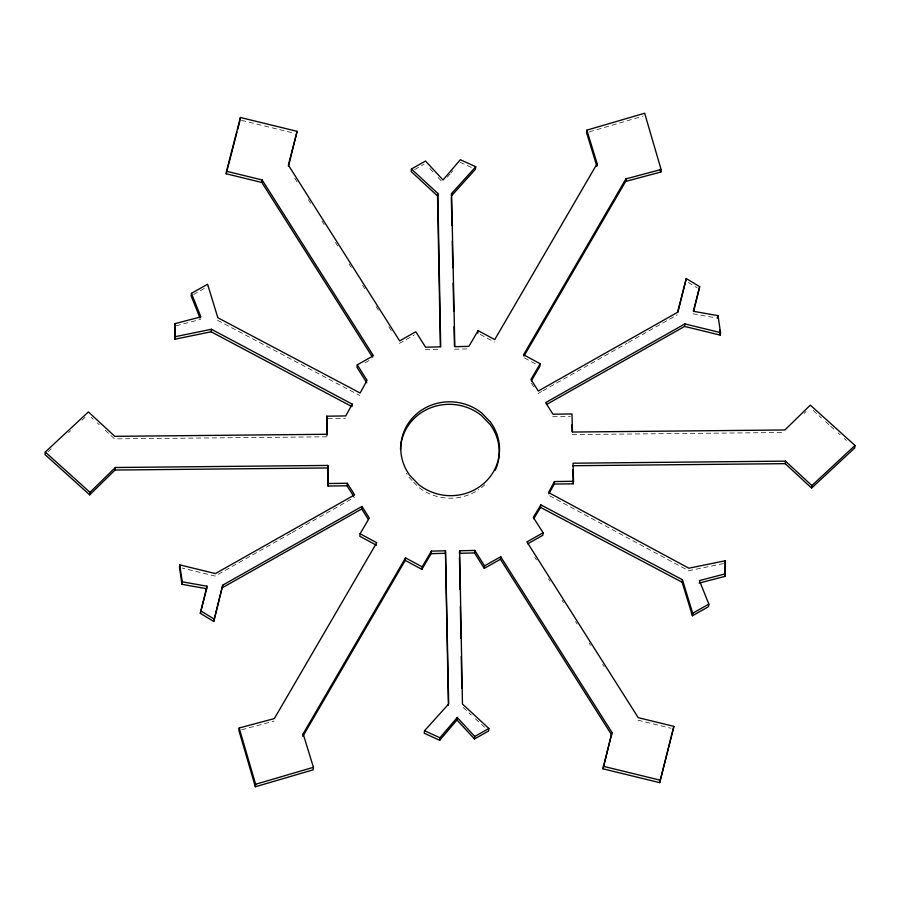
<?xml version="1.0" encoding="UTF-8"?>
<svg xmlns="http://www.w3.org/2000/svg" width="900" height="900" viewBox="0 0 900 900"><rect width="100%" height="100%" fill="white"/><g stroke="black" fill="none" stroke-linecap="round" stroke-linejoin="round"><path stroke-width="0.67" stroke-dasharray="4.5 3.38" d="M447.3 177.176L450.034 173.97M450.945 172.901L452.767 170.775M804.161 413.392L806.119 411.48M48.083 451.699L51.154 448.83M68.614 432.596L70.661 430.684M81.956 420.176L85.039 417.319M193.466 294.57L207.304 286.751M414.664 169.537L424.08 164.216M365.074 362.801L371.993 358.886M399.386 343.406L414.371 334.935M290.858 533.273L215.123 576.079L182.115 568.035M292.072 532.586L354.375 497.374M538.02 393.559L541.676 391.489M542.903 390.803L627.188 343.159M628.403 342.461L677.261 314.843M589.264 131.895L643.028 116.145M241.605 729.776L274.072 721.114M176.006 325.822L200.576 319.399M723.6 563.558L688.567 570.735L548.257 495.034M425.317 349.729L440.426 349.358M454.534 349.223L468.608 348.863M327.848 418.691L345.51 418.455M552.69 416.734L570.352 416.498M326.97 436.793L114.536 438.863L103.354 428.535M572.197 434.565L784.643 432.495M693.045 313.796L717.75 318.184M241.47 120.341L294.142 133.189M637.954 720.191L670.972 728.246M460.058 162.236L471.904 167.636M217.575 320.287L359.876 395.55M524.464 357.941L537.536 364.984M480.218 334.429L494.471 342.113M688.241 282.409L697.174 287.854M813.139 410.468L821.452 417.971M825.615 421.718L829.778 425.464M830.812 426.397L833.929 429.21M838.091 432.968L840.173 434.835M844.324 438.581L846.405 440.46M463.185 707.512L471.319 715.028M475.38 718.785L480.465 723.476M481.478 724.41L484.526 727.234M91.159 417.262L93.195 419.141M97.256 422.899L99.293 424.777M412.031 480.488L409.5 477.855A49.399 46.901 6.3 0 1 406.474 473.186M413.719 482.254L418.23 486.956A49.399 46.901 6.3 0 0 477.236 490.613M429.863 168.536L433.541 172.53M438.142 177.525L442.744 182.509M531.416 383.13L534.341 387.765M294.863 178.335L297.113 181.901M308.396 199.71L310.657 203.276M321.93 221.085L324.191 224.651M335.464 242.46L337.725 246.026M348.998 263.835L351.259 267.401M362.543 285.221L364.793 288.776M376.076 306.596L378.326 310.151M388.856 326.779L391.86 331.526M534.938 557.494L536.445 559.868M548.471 578.869L549.979 581.242M562.005 600.244L563.512 602.617M575.539 621.619L577.046 623.992M589.084 642.994L590.58 645.367M602.617 664.369L604.114 666.742M484.875 484.718A49.399 46.901 6.3 0 1 478.294 489.938"/><path stroke-width="1.35" d="M352.204 404.111L351.934 406.62L211.151 331.785L174.769 339.233L175.05 336.724L211.433 329.265L352.204 404.111L345.78 415.935L326.767 416.194L327.251 434.272L114.806 436.343L88.391 411.93L45.281 452.036L45 454.556L89.696 494.865L115.076 470.025L115.358 467.505L327.803 465.435L328.016 486.045L347.029 485.786L353.632 496.215M89.696 494.865L89.978 492.345L115.358 467.505M288.439 166.297L297.113 131.332L240.401 117.495L226.485 171.259L262.136 179.955L373.421 355.725L357.277 364.849L367.065 380.295L360.146 393.03L217.856 317.767L207.585 284.231L191.441 293.355L200.857 316.89L174.982 323.64L174.769 339.233M191.441 293.355L191.16 295.875L200.081 318.161M179.752 564.874L179.471 567.382L181.98 584.325L206.685 588.724L206.955 586.204L182.25 581.816L179.752 564.874L215.404 573.57L354.645 494.854L347.31 483.266L328.286 483.525M372.397 357.053L261.855 182.475L226.204 173.779L226.485 171.259M181.98 584.325L182.25 581.816M211.151 331.785L211.433 329.265M240.12 120.015L240.401 117.495M376.447 545.22L359.809 536.254L360.09 533.745L369.326 518.029L361.98 506.441L222.739 585.158L213.716 621.461L200.317 613.305L206.955 586.204M261.855 182.475L262.136 179.955M213.716 621.461L222.739 585.158M360.09 533.745L376.718 542.7L274.343 718.594L239.186 727.976L238.905 730.496L255.352 786.769L313.144 769.837L313.425 767.317L303.142 733.781L405.529 557.887L422.156 566.842L421.875 569.363L405.248 560.408L405.529 557.887M255.352 786.769L255.634 784.249L239.186 727.976M326.767 416.194L326.936 435.409M328.016 486.045L327.803 465.435M303.142 733.781L302.873 736.301L405.248 560.408M357.277 364.849L357.007 367.369L366.784 382.815M347.029 485.786L347.31 483.266M368.314 519.39L361.71 508.961L361.98 506.441M475.74 166.748L451.586 193.511L451.305 196.031L475.47 169.256L475.74 166.748L460.327 159.716L443.025 179.989L425.531 161.032L411.412 169.009L411.131 171.529L437.546 195.941L440.381 346.567M437.546 195.941L437.827 193.421L411.412 169.009M421.875 569.363L431.111 553.658L431.392 551.137L445.466 550.778L448.695 703.969L424.53 730.744L424.26 733.252L439.673 740.284L456.975 720.011L457.256 717.491L474.739 736.459L474.469 738.967L488.588 730.991L488.869 728.471L462.454 704.059L459.664 550.789L474.784 550.418L484.56 565.864L484.29 568.384L500.434 559.26L500.704 556.74L484.56 565.864M448.38 705.082L445.466 550.778M477.844 333.157L478.125 330.637L494.752 339.593L597.127 163.699L586.856 130.162L644.648 113.231L661.095 169.504L660.814 172.024L625.658 181.406L523.98 356.085M459.664 550.789L459.382 553.309L474.502 552.926L484.29 568.384M439.673 740.284L439.942 737.764L457.256 717.491M474.502 552.926L474.784 550.418M661.095 169.504L625.928 178.886L523.553 354.78L540.191 363.746L539.91 366.255L531.382 380.756M533.711 518.715L540.585 507.409L540.866 504.889L682.425 579.712L692.696 613.249L692.415 615.769L708.559 606.645L708.84 604.125L699.424 580.601L725.288 573.84L725.231 560.767L688.849 568.215L548.539 492.514L554.49 481.545L573.514 481.286L573.03 463.207L785.464 461.137L811.89 485.55L811.609 488.07L785.194 463.657L572.749 465.728M586.856 130.162L586.575 132.683L596.857 166.219L597.127 163.699M540.866 504.889L533.306 517.331L543.094 532.778L542.812 535.298L527.816 543.78M548.921 493.819L554.22 484.065L554.49 481.545M554.22 484.065L573.233 483.806L573.514 481.286M625.658 181.406L625.928 178.886M543.094 532.778L526.939 541.913L638.235 717.671L673.886 726.367L659.689 782.651L602.977 768.814L612 732.499L500.704 556.74M602.977 768.814L612 732.499M693.709 311.209L699.683 286.695L686.284 278.539L677.959 312.142M684.596 326.43L684.877 323.921L720.529 332.618L720.248 335.126L684.596 326.43L546.57 404.46M659.689 782.651L673.886 726.367M692.415 615.769L682.144 582.232L682.425 579.712M717.75 318.184L718.02 315.675L693.315 311.276L699.683 286.695M725.231 560.767L725.018 576.36L699.143 583.11M725.018 576.36L725.288 573.84M785.194 463.657L785.464 461.137M684.877 323.921L545.625 402.626L552.971 414.214L571.984 413.955L572.479 432.045L784.924 429.975L810.304 405.135L855 445.444L854.719 447.964L811.609 488.07M226.204 173.779L236.993 132.109M237.69 129.42L239.771 121.354M297.113 131.332L288.371 165.127L399.656 340.886L415.811 331.762L425.588 347.22L440.707 346.838L437.827 193.421M200.317 613.305L206.685 588.724M686.284 278.539L677.543 312.322L538.29 391.039L530.955 379.451L540.191 363.746M478.125 330.637L468.889 346.343L454.815 346.702L451.586 193.511M422.156 566.842L431.392 551.137M811.89 485.55L855 445.444M222.458 587.678L361.71 508.961M474.739 736.459L488.869 728.471M692.696 613.249L708.84 604.125M255.634 784.249L313.425 767.317M431.111 553.658L445.185 553.298M115.076 470.025L327.521 467.955M603.259 766.294L659.97 780.131M424.53 730.744L439.942 737.764M540.585 507.409L682.144 582.232M200.599 610.785L213.986 618.952M45.281 452.036L89.978 492.345M456.975 720.011L474.469 738.967M500.434 559.26L611.719 735.019M660.038 169.335L660.814 172.024M718.02 315.675L720.529 332.618M719.482 329.918L720.248 335.126M571.939 424.822L572.119 431.775M572.861 469.901L573.233 483.806M451.339 197.438L451.935 225.54M452.261 240.998L452.824 267.705M453.15 283.162L453.735 311.276M454.061 326.734L454.478 346.41M459.461 557.494L460.046 589.534M460.35 606.262L460.935 638.303M461.261 656.415L461.846 688.466M174.982 323.64L175.05 336.724M498.24 461.126A49.399 46.901 6.3 0 1 495.248 470.228M400.5 449.494A49.399 46.901 6.3 0 1 429.514 408.274A49.399 46.901 6.3 0 1 481.489 415.564L490.23 424.665A49.399 46.901 6.3 0 1 498.51 459.799M490.5 422.145L481.77 413.044A49.399 46.901 6.3 0 0 416.678 413.865A49.399 46.901 6.3 0 0 409.77 475.335L418.511 484.436A49.399 46.901 6.3 0 0 483.593 483.615A49.399 46.901 6.3 0 0 490.5 422.145"/></g></svg>
